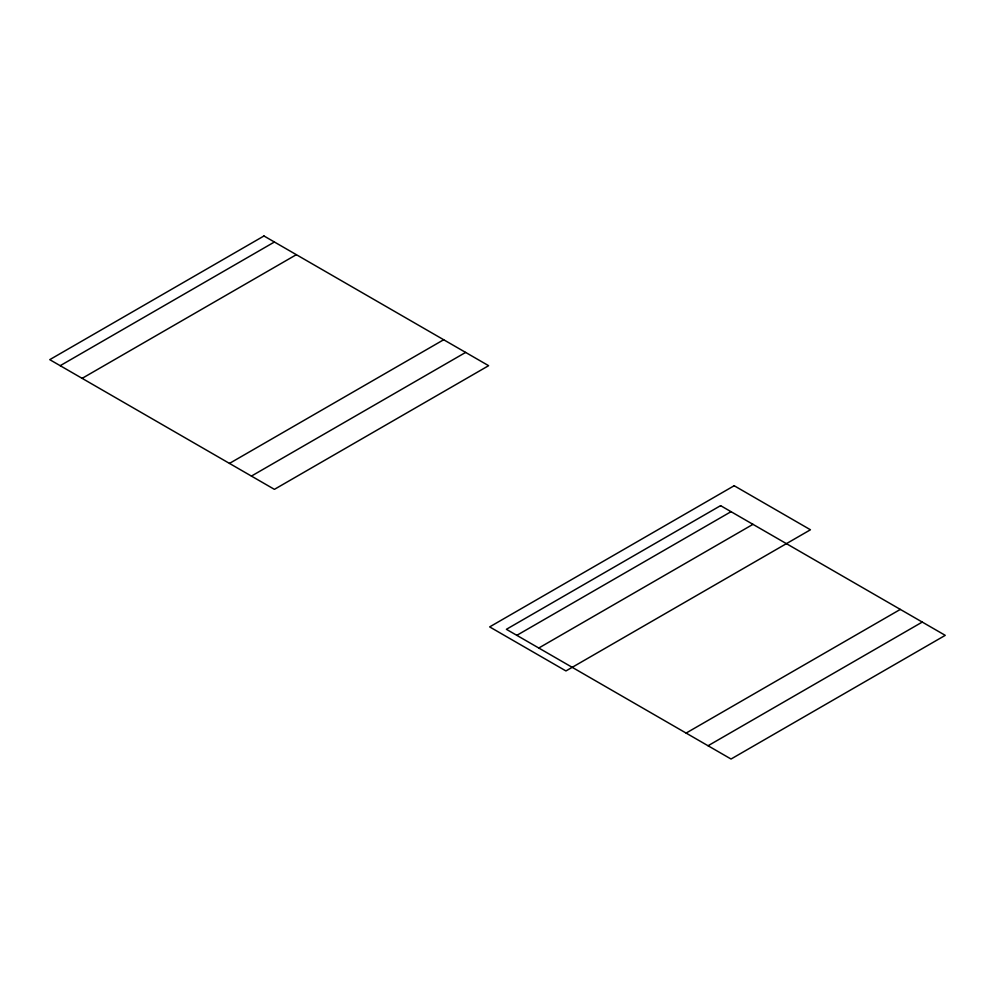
<?xml version="1.0" encoding="UTF-8"?>
<svg xmlns="http://www.w3.org/2000/svg" width="995" height="995" viewBox="0 0 995 995"><rect width="100%" height="100%" fill="white"/><g stroke="black" fill="none" stroke-linecap="round" stroke-linejoin="round"><path stroke-width="1.49" d="M60.197 365.687L274.409 242.009M82.137 378.349L296.348 254.683M229.472 463.409L443.683 339.743M251.424 476.083L465.635 352.417M516.828 635.345L731.039 511.679M538.78 648.019L752.979 524.34M686.115 733.079L900.313 609.413M708.054 745.752L922.265 622.074M263.961 235.977L49.75 359.655L274.409 489.353L488.62 365.687L263.961 235.977M734.173 485.734L489.664 626.9L565.944 670.941L810.452 529.775L734.173 485.734M720.591 505.647L506.38 629.313L731.039 759.023L945.25 635.345L720.591 505.647"/></g></svg>
